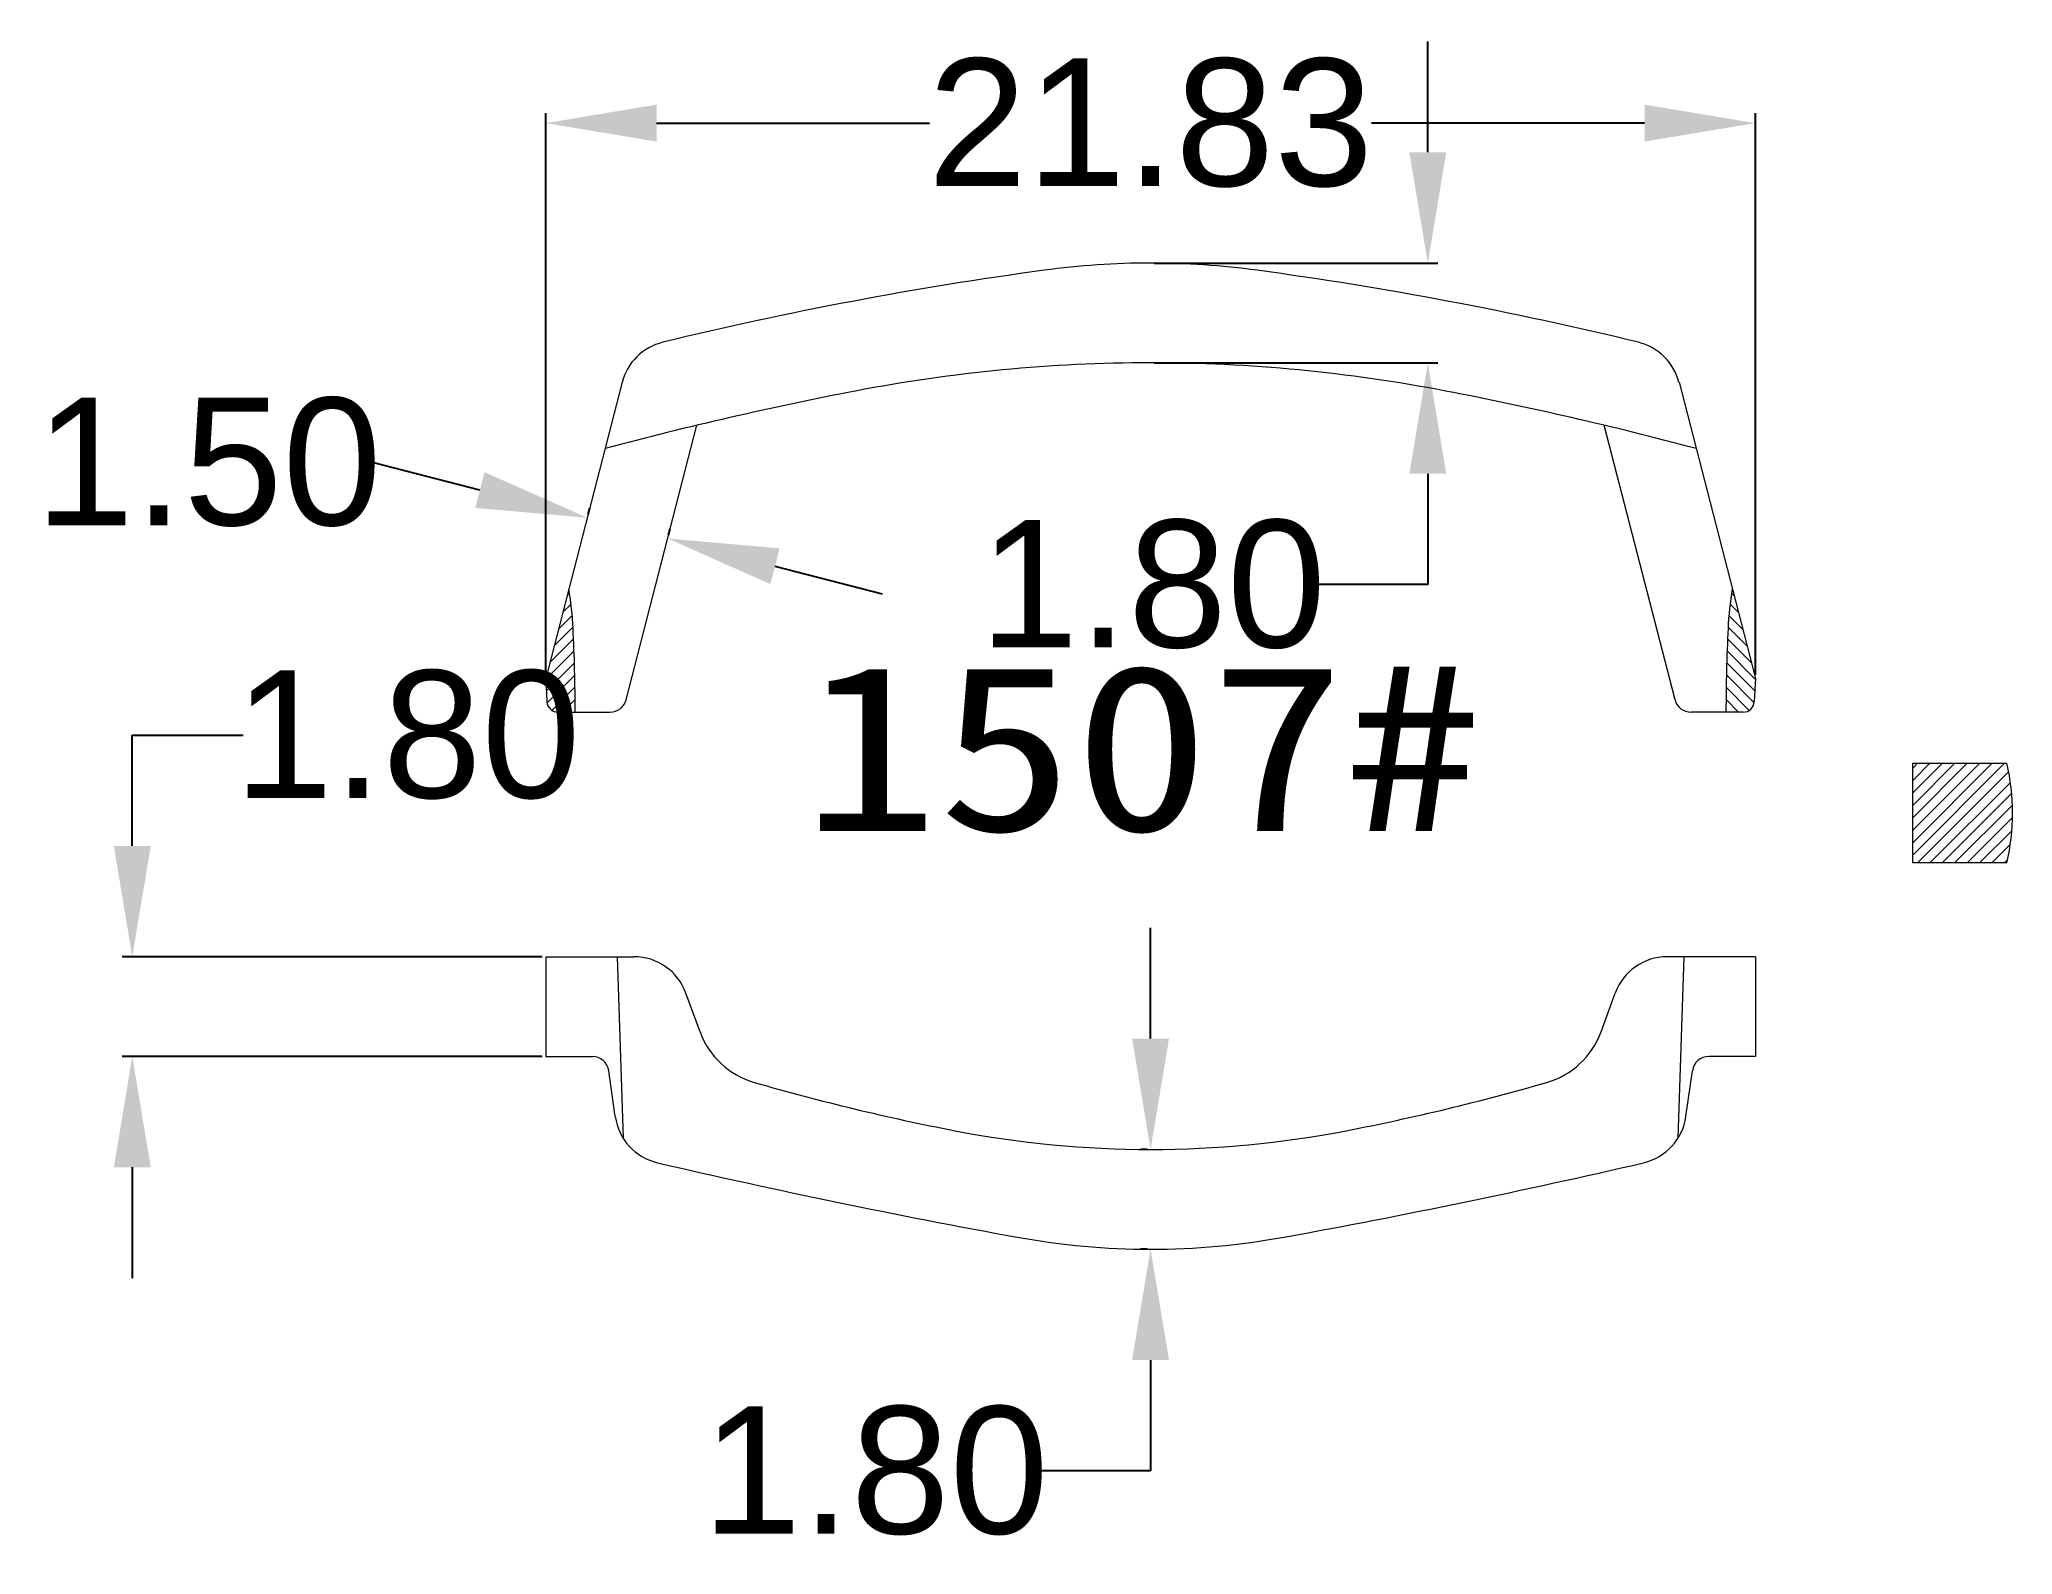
# Model space of a CAD drawing. Header units: millimetres. Extents: x 3136 to 3171.6, y 1563.3 to 1590.6.
import ezdxf

# ---------------------------------------------------------------- set-up
doc = ezdxf.new("R2010")
doc.units = ezdxf.units.MM
doc.styles.get("Standard").update_dxf_attribs({"font": 'arial.ttf'})
doc.dimstyles.new('Standard$0', dxfattribs={"dimtxt": 2.3, "dimasz": 2, "dimexe": 1, "dimexo": 1, "dimgap": 1, "dimtad": 0, "dimtih": 1, "dimtoh": 1, "dimdec": 1, "dimzin": 0, "dimdsep": 46, "dimtxsty": 'Standard', "dimcen": 0, "dimclrd": 4, "dimclre": 4, "dimclrt": 4, "dimadec": 1, "dimazin": 0, "dimtfac": 1, "dimtdec": 1, "dimtofl": 0, "dimtmove": 0, "dimatfit": 0, "dimfxl": 1, "dimtolj": 1, "dimtzin": 0, "dimarcsym": 0})

# ---------------------------------------------------------------- blocks, each defined once
blk = doc.blocks.new('*D7')
at = {"color": 0, "lineweight": -2, "transparency": 16777216}
for p, q in [((3137.64, 1576.04), (3137.64, 1578.04)), ((3137.64, 1578.04), (3139.64, 1578.04)), ((3145.04, 1574.04), (3137.46, 1574.04)), ((3145.04, 1572.24), (3137.46, 1572.24)), ((3137.64, 1570.24), (3137.64, 1568.24))]:
    blk.add_line(p, q, dxfattribs=at)
at = {"color": 0, "transparency": 16777216}
for points in [[(3137.307, 1576.04), (3137.974, 1576.04), (3137.64, 1574.04)], [(3137.307, 1570.24), (3137.974, 1570.24), (3137.64, 1572.24)]]:
    blk.add_solid(points, dxfattribs=at)
at = {"layer": 'Defpoints', "color": 0, "transparency": 16777216}
for p in [(3137.64, 1574.04), (3145.103, 1574.04), (3145.103, 1572.24)]:
    blk.add_point(p, dxfattribs=at)
at = {"color": 0, "lineweight": 9, "transparency": 16777216, "insert": (3142.605, 1578.04), "char_height": 2.3, "attachment_point": 5}
blk.add_mtext('\\A1;1.80', dxfattribs=at)
blk = doc.blocks.new('*D8')
at = {"color": 0, "lineweight": -2, "transparency": 16777216}
for p, q in [((3156.019, 1572.562), (3156.019, 1574.562)), ((3155.957, 1570.562), (3155.839, 1570.562)), ((3155.957, 1568.762), (3155.839, 1568.762)), ((3156.019, 1566.762), (3156.019, 1564.762)), ((3156.019, 1564.762), (3154.019, 1564.762))]:
    blk.add_line(p, q, dxfattribs=at)
at = {"color": 0, "transparency": 16777216}
for points in [[(3155.686, 1572.562), (3156.353, 1572.562), (3156.019, 1570.562)], [(3155.686, 1566.762), (3156.353, 1566.762), (3156.019, 1568.762)]]:
    blk.add_solid(points, dxfattribs=at)
at = {"layer": 'Defpoints', "color": 0, "transparency": 16777216}
for p in [(3156.019, 1570.562), (3156.019, 1568.762), (3156.019, 1568.762)]:
    blk.add_point(p, dxfattribs=at)
at = {"color": 0, "lineweight": 9, "transparency": 16777216, "insert": (3151.054, 1564.762), "char_height": 2.3, "attachment_point": 5}
blk.add_mtext('\\A1;1.80', dxfattribs=at)
blk = doc.blocks.new('*D9')
at = {"color": 0, "lineweight": -2, "transparency": 16777216}
for p, q in [((3145.103, 1579.124), (3145.103, 1589.261)), ((3147.103, 1589.081), (3152.029, 1589.081)), ((3164.935, 1589.081), (3160.009, 1589.081)), ((3166.935, 1579.124), (3166.935, 1589.261))]:
    blk.add_line(p, q, dxfattribs=at)
at = {"color": 0, "transparency": 16777216}
for points in [[(3147.103, 1589.415), (3147.103, 1588.748), (3145.103, 1589.081)], [(3164.935, 1589.415), (3164.935, 1588.748), (3166.935, 1589.081)]]:
    blk.add_solid(points, dxfattribs=at)
at = {"layer": 'Defpoints', "color": 0, "transparency": 16777216}
for p in [(3166.935, 1589.081), (3145.103, 1579.061), (3166.935, 1579.061)]:
    blk.add_point(p, dxfattribs=at)
at = {"color": 0, "lineweight": 9, "transparency": 16777216, "insert": (3156.019, 1589.081), "char_height": 2.3, "attachment_point": 5}
blk.add_mtext('\\A1;21.83', dxfattribs=at)
blk = doc.blocks.new('*D10')
at = {"color": 0, "lineweight": -2, "transparency": 16777216}
for p, q in [((3161.023, 1588.555), (3161.023, 1590.555)), ((3156.082, 1586.555), (3161.203, 1586.555)), ((3156.082, 1584.755), (3161.203, 1584.755)), ((3161.023, 1582.755), (3161.023, 1580.755)), ((3161.023, 1580.755), (3159.023, 1580.755))]:
    blk.add_line(p, q, dxfattribs=at)
at = {"color": 0, "transparency": 16777216}
for points in [[(3160.689, 1588.555), (3161.356, 1588.555), (3161.023, 1586.555)], [(3160.689, 1582.755), (3161.356, 1582.755), (3161.023, 1584.755)]]:
    blk.add_solid(points, dxfattribs=at)
at = {"layer": 'Defpoints', "color": 0, "transparency": 16777216}
for p in [(3156.019, 1586.555), (3156.019, 1584.755), (3161.023, 1584.755)]:
    blk.add_point(p, dxfattribs=at)
at = {"color": 0, "lineweight": 9, "transparency": 16777216, "insert": (3156.058, 1580.755), "char_height": 2.3, "attachment_point": 5}
blk.add_mtext('\\A1;1.80', dxfattribs=at)
blk = doc.blocks.new('*D11')
at = {"color": 0, "lineweight": -2, "transparency": 16777216}
for p, q in [((3143.915, 1582.46), (3141.978, 1582.96)), ((3145.867, 1582.021), (3145.896, 1582.135)), ((3147.319, 1581.646), (3147.349, 1581.76)), ((3149.24, 1581.086), (3151.177, 1580.586))]:
    blk.add_line(p, q, dxfattribs=at)
at = {"color": 0, "transparency": 16777216}
for points in [[(3143.998, 1582.783), (3143.831, 1582.138), (3145.851, 1581.961)], [(3149.323, 1581.409), (3149.157, 1580.763), (3147.304, 1581.586)]]:
    blk.add_solid(points, dxfattribs=at)
at = {"layer": 'Defpoints', "color": 0, "transparency": 16777216}
for p in [(3145.851, 1581.961), (3145.851, 1581.961), (3147.304, 1581.586)]:
    blk.add_point(p, dxfattribs=at)
at = {"color": 0, "lineweight": 9, "transparency": 16777216, "insert": (3139.013, 1582.96), "char_height": 2.3, "attachment_point": 5}
blk.add_mtext('\\A1;1.50', dxfattribs=at)

msp = doc.modelspace()

# ---------------------------------------------------------------- hatches: boundary and pattern name
at = {"lineweight": 9}
h = msp.add_hatch(dxfattribs=at)
h.set_pattern_fill('ANSI31', color=1, scale=0.05, style=0)
h.set_pattern_definition([(45, (1559.54222, 1066.628), (-0.112253202, 0.112253202), [])])
h.paths.add_polyline_path([(3145.596, 1579.966, 0.031548), (3145.519, 1580.674), (3145.103, 1579.061), (3145.124, 1578.642, 0.399647), (3145.324, 1578.452), (3145.633, 1578.452, 0.013515)])
h = msp.add_hatch(dxfattribs=at)
h.set_pattern_fill('ANSI31', color=1, scale=0.05, style=0)
h.set_pattern_definition([(135, (4752.49616, 1066.628), (0.112253202, 0.112253202), [])])
h.paths.add_polyline_path([(3166.443, 1579.966, -0.031548), (3166.519, 1580.674), (3166.935, 1579.061), (3166.914, 1578.642, -0.399647), (3166.715, 1578.452), (3166.405, 1578.452, -0.013515)])
h = msp.add_hatch(dxfattribs=at)
h.set_pattern_fill('ANSI31', color=1, scale=0.05, style=0)
h.set_pattern_definition([(45, (1452.7454, 1049.1752), (-0.112253202, 0.112253202), [])])
edge = h.paths.add_edge_path()
edge.add_arc((3167.476, 1576.631), 4.1, 347.3196, 372.6804)
edge.add_line((3171.476, 1577.531), (3169.776, 1577.531))
edge.add_line((3169.776, 1577.531), (3169.776, 1575.731))
edge.add_line((3169.776, 1575.731), (3171.476, 1575.731))

# ---------------------------------------------------------------- linework, layer by layer
at = {"color": 0, "lineweight": 9}
for p, q in [((3146.482, 1584.404), (3145.103, 1579.061)), ((3165.557, 1584.404), (3166.935, 1579.061)), ((3146.553, 1578.677), (3147.831, 1583.629)), ((3165.486, 1578.677), (3164.208, 1583.629)), ((3145.103, 1579.061), (3145.124, 1578.642)), ((3166.935, 1579.061), (3166.914, 1578.642)), ((3145.324, 1578.452), (3146.262, 1578.452)), ((3166.715, 1578.452), (3165.776, 1578.452)), ((3169.776, 1577.531), (3171.476, 1577.531)), ((3169.776, 1575.731), (3169.776, 1577.531)), ((3171.476, 1575.731), (3169.776, 1575.731)), ((3145.103, 1574.04), (3146.693, 1574.04)), ((3145.103, 1574.04), (3145.103, 1572.24)), ((3146.392, 1574.04), (3146.501, 1570.763)), ((3166.935, 1574.04), (3165.345, 1574.04)), ((3165.647, 1574.04), (3165.537, 1570.763)), ((3166.935, 1574.04), (3166.935, 1572.24)), ((3147.889, 1572.684), (3147.632, 1573.384)), ((3164.15, 1572.684), (3164.406, 1573.384)), ((3145.103, 1572.24), (3145.943, 1572.24)), ((3146.357, 1571.155), (3146.24, 1571.982)), ((3165.681, 1571.155), (3165.799, 1571.982)), ((3166.935, 1572.24), (3166.096, 1572.24))]:
    msp.add_line(p, q, dxfattribs=at)
for centre, radius, start, end in [((3156.019, 1572.243), 14.313, 90, 97.7173), ((3156.019, 1572.243), 14.313, 82.2827, 90), ((3163.162, 1519.535), 67.502, 97.71727, 103.66586), ((3148.877, 1519.535), 67.502, 76.33414, 82.28273), ((3147.45, 1584.154), 1, 103.6659, 165.53), ((3164.588, 1584.154), 1, 14.47, 76.3341), ((3156.019, 1556.609), 28.146, 90, 100.9046), ((3156.019, 1556.609), 28.146, 79.0954, 90), ((3163.162, 1519.535), 65.902, 100.90463, 104.93838), ((3148.877, 1519.535), 65.902, 75.06162, 79.09537), ((3139.949, 1579.715), 5.652, 2.5454, 9.7732), ((3172.089, 1579.715), 5.652, 170.2268, 177.4546), ((3117.606, 1578.511), 28.027, 359.8779, 2.9751), ((3194.432, 1578.511), 28.027, 177.0249, 180.1221), ((3145.324, 1578.652), 0.2, 182.8641, 270), ((3146.262, 1578.752), 0.3, 270, 345.53), ((3165.776, 1578.752), 0.3, 194.47, 270), ((3166.715, 1578.652), 0.2, 270, 357.1359), ((3167.476, 1576.631), 4.1, 347.3196, 12.6804), ((3146.693, 1573.04), 1, 20.1282, 90), ((3165.345, 1573.04), 1, 90, 159.8718), ((3149.278, 1573.193), 1.48, 200.1282, 253.8533), ((3162.76, 1573.193), 1.48, 286.1467, 339.8718), ((3145.943, 1571.94), 0.3, 8.0907, 90), ((3166.096, 1571.94), 0.3, 90, 171.9093), ((3160.238, 1611.046), 40.887, 253.8533, 259.0785), ((3151.801, 1611.046), 40.887, 280.9215, 286.1467), ((3147.347, 1571.296), 1, 188.0907, 256.9288), ((3156.019, 1589.185), 18.623, 259.0785, 280.9215), ((3164.691, 1571.296), 1, 283.0712, 351.9093), ((3178.203, 1704.193), 137.432, 256.92879, 259.69307), ((3133.835, 1704.193), 137.432, 280.30693, 283.07121), ((3156.019, 1582.208), 13.446, 259.6931, 280.3069)]:
    msp.add_arc(centre, radius, start, end, dxfattribs=at)

# ---------------------------------------------------------------- texts
at = {"color": 0, "lineweight": 9, "insert": (3149.737, 1579.31), "char_height": 3, "width": 14.41517, "attachment_point": 1}
msp.add_mtext('{\\fSimSun|b1|i0|c134|p2;\\W1.2;1507#}', dxfattribs=at)

# ---------------------------------------------------------------- dimensions: what is measured, and where the dimension line sits
at = {"color": 3, "lineweight": 9}
dim = msp.add_linear_dim(base=(3166.935, 1589.081), p1=(3145.103, 1579.061), p2=(3166.935, 1579.061), dimstyle='Standard$0', override={"dimasz": 2, "dimexe": 0.18, "dimexo": 0.0625, "dimgap": 0.09, "dimdec": 2, "dimtxsty": 'Standard', "dimcen": 0.09, "dimclrd": 0, "dimclre": 0, "dimclrt": 0, "dimtdec": 2, "dimatfit": 3, "dimfxl": 1.25, "dimarcsym": 0}, dxfattribs=at)
dim.commit()
dim.dimension.update_dxf_attribs({"geometry": '*D9', "text_midpoint": (3156.019, 1589.081)})
for base, p1, p2, picture, middle in [((3161.023, 1584.755), (3156.019, 1586.555), (3156.019, 1584.755), '*D10', (3156.058, 1580.755)), ((3137.64, 1574.04), (3145.103, 1572.24), (3145.103, 1574.04), '*D7', (3142.605, 1578.04)), ((3156.019, 1568.762), (3156.019, 1570.562), (3156.019, 1568.762), '*D8', (3151.054, 1564.762))]:
    dim = msp.add_linear_dim(base=base, p1=p1, p2=p2, angle=90, dimstyle='Standard$0', override={"dimasz": 2, "dimexe": 0.18, "dimexo": 0.0625, "dimgap": 0.09, "dimdec": 2, "dimtxsty": 'Standard', "dimcen": 0.09, "dimclrd": 0, "dimclre": 0, "dimclrt": 0, "dimtdec": 2, "dimatfit": 3, "dimfxl": 1.25, "dimarcsym": 0}, dxfattribs=at)
    dim.commit()
    dim.dimension.update_dxf_attribs({"geometry": picture, "text_midpoint": middle})
dim = msp.add_aligned_dim(p1=(3147.304, 1581.586), p2=(3145.851, 1581.961), distance=0, dimstyle='Standard$0', override={"dimasz": 2, "dimexe": 0.18, "dimexo": 0.0625, "dimgap": 0.09, "dimdec": 2, "dimtxsty": 'Standard', "dimcen": 0.09, "dimclrd": 0, "dimclre": 0, "dimclrt": 0, "dimtdec": 2, "dimatfit": 3, "dimfxl": 1.25, "dimarcsym": 0}, dxfattribs=at)
dim.commit()
dim.dimension.update_dxf_attribs({"geometry": '*D11', "text_midpoint": (3139.013, 1582.96)})

doc.saveas('drawing.dxf')
